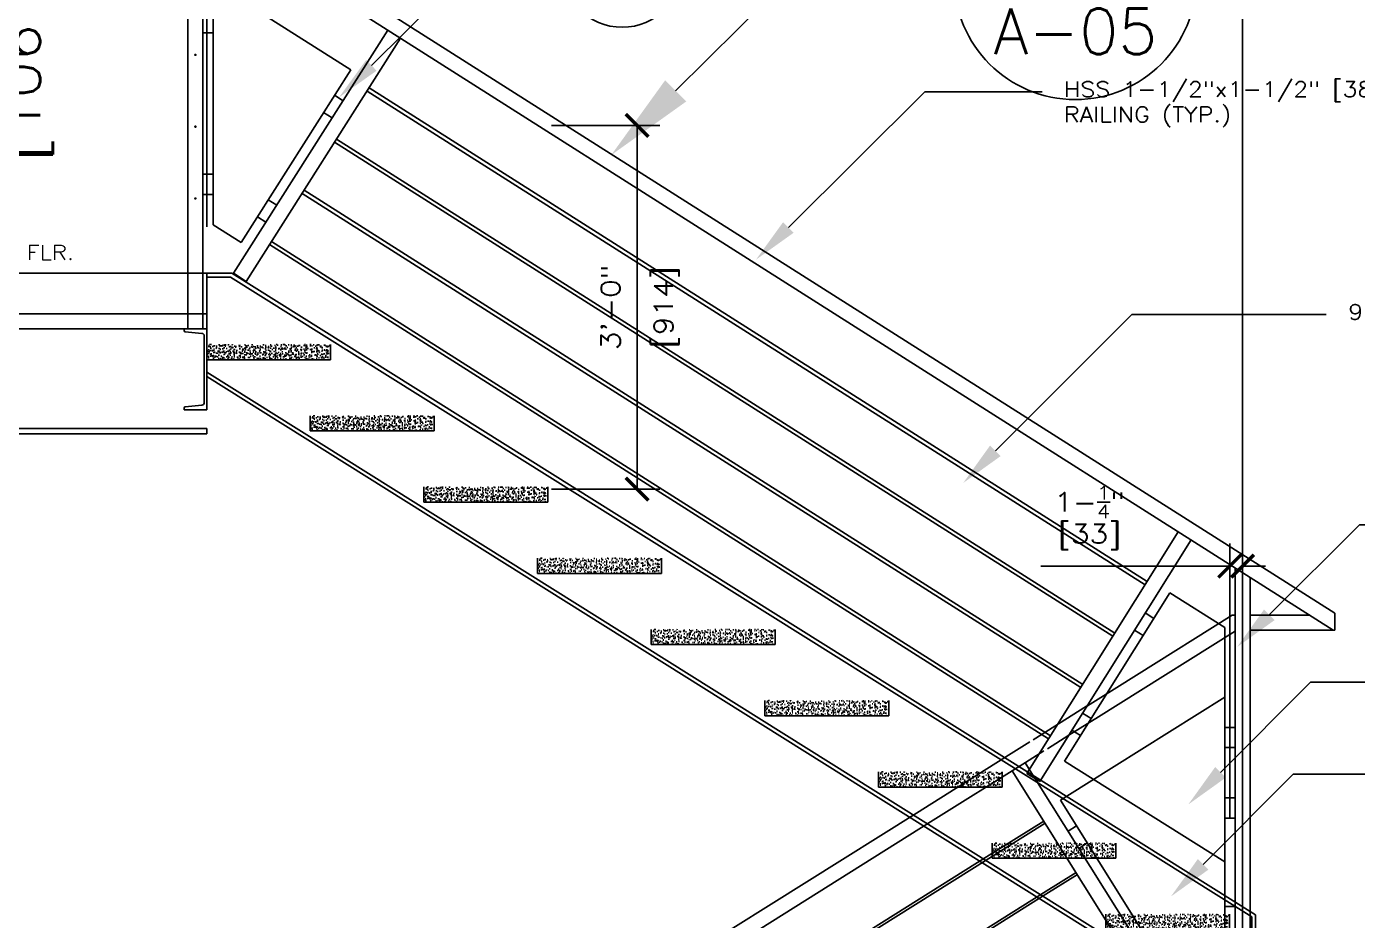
# Model space of a CAD drawing. Header units: inches. Extents: x -1254 to 5631, y 14 to 582.
# Drawn here: x 414.4 to 546.1, y 180.6 to 269.1 of the extents above; entities that cross this region are included whole.
import ezdxf
from ezdxf import colors
from ezdxf.entities.mleader import LeaderData, LeaderLine
from ezdxf.enums import TextEntityAlignment as Align
from ezdxf.math import Vec2, Vec3

# ---------------------------------------------------------------- set-up
doc = ezdxf.new("R2010")
doc.units = ezdxf.units.IN
doc.header["$MEASUREMENT"] = 0
for name, color, linetype in [('Arch_Section_Ceiling', 150, 'Continuous'), ('Arch_Section_Handrail', 1, 'Continuous'), ('Dim', 5, 'Continuous'), ('Layer131B', 71, 'Continuous'), ('Mleader', 5, 'Continuous'), ('Stair_Conc.', 252, 'Continuous'), ('Struc_Section_Conc', 71, 'Continuous'), ('Struc_Section_Dim', 5, 'Continuous'), ('Struc_Section_Steel', 11, 'Continuous')]:
    doc.layers.add(name, color=color, linetype=linetype)
doc.styles.add('ROMANS', font='romans.shx', dxfattribs={"width": 1.15})
doc.styles.get("Standard").update_dxf_attribs({"font": 'txt.shx'})
doc.dimstyles.new('ROMANS-beside', dxfattribs={"dimscale": 0, "dimtxt": 0.078125, "dimasz": 0.09375, "dimexe": 0.09375, "dimexo": 0.09375, "dimgap": 0.0625, "dimtad": 1, "dimdec": 4, "dimzin": 1, "dimdsep": 46, "dimlunit": 4, "dimtxsty": 'ROMANS', "dimblk": 'ARCHTICK', "dimcen": 0.0625, "dimdle": 0.09375, "dimclrd": 256, "dimclre": 256, "dimclrt": 256, "dimadec": 0, "dimazin": 0, "dimtfac": 1, "dimtdec": 4, "dimtofl": 0, "dimtmove": 0, "dimatfit": 0, "dimfxl": 1, "dimtfillclr": 256, "dimfrac": 2, "dimtolj": 1, "dimtzin": 0, "dimarcsym": 0})

# ---------------------------------------------------------------- blocks, each defined once
blk = doc.blocks.new('STAIR')
at = {"layer": 'Stair_Conc.'}
h = blk.add_hatch(dxfattribs=at)
h.set_pattern_fill('AR-CONC', color=256, scale=0.1, style=0)
h.set_pattern_definition([(50, (-9557.88094, -2321.2511), (0.717260183, -0.062752135), [0.075, -0.825]), (355, (-9557.88094, -2321.2511), (-0.138751334, 0.752192134), [0.06, -0.66]), (100.4514, (-9557.8212, -2321.2563), (0.57850938, 0.68943954), [0.06374019, -0.70114211]), (46.1842, (-9557.8809, -2321.0511), (1.06724105, -0.165519014), [0.1125, -1.2375]), (96.6356, (-9557.792, -2321.0649), (0.93466271, 0.97411787), [0.09561029, -1.051713]), (351.1842, (-9557.8809, -2321.0511), (0.93466195, 0.9741186), [0.09, -0.99]), (21, (-9557.78094, -2321.1011), (0.596907052, -0.40261889), [0.075, -0.825]), (326, (-9557.78094, -2321.1011), (0.24331533, 0.725150045), [0.06, -0.66]), (71.4514, (-9557.7312, -2321.13464), (0.84022263, 0.322530497), [0.06374019, -0.70114211]), (37.5, (-9557.88094, -2321.25109), (0.012159855, 0.332893854), [0, -0.652, 0, -0.67, 0, -0.6625]), (7.5, (-9557.88094, -2321.2511), (0.263069537, 0.394411712), [0, -0.382, 0, -0.637, 0, -0.2525]), (327.5, (-9558.10394, -2321.25109), (0.533822436, -0.022554872), [0, -0.25, 0, -0.78, 0, -1.035]), (317.5, (-9558.20394, -2321.2511), (0.58318617, 0.100104982), [0, -0.325, 0, -0.518, 0, -0.735])])
h.paths.add_polyline_path([(14.65, 133.95), (2.4, 133.95), (2.4, 132.45), (14.65, 132.45)])
h = blk.add_hatch(dxfattribs=at)
h.set_pattern_fill('AR-CONC', color=256, scale=0.1, style=0)
h.set_pattern_definition([(50, (-9547.63094, -2328.3011), (0.717260183, -0.062752135), [0.075, -0.825]), (355, (-9547.63094, -2328.3011), (-0.138751334, 0.752192134), [0.06, -0.66]), (100.4514, (-9547.5712, -2328.3063), (0.57850938, 0.68943954), [0.06374019, -0.70114211]), (46.1842, (-9547.6309, -2328.1011), (1.06724105, -0.165519014), [0.1125, -1.2375]), (96.6356, (-9547.542, -2328.1149), (0.93466271, 0.97411787), [0.09561029, -1.051713]), (351.1842, (-9547.6309, -2328.1011), (0.93466195, 0.9741186), [0.09, -0.99]), (21, (-9547.53094, -2328.1511), (0.596907052, -0.40261889), [0.075, -0.825]), (326, (-9547.53094, -2328.1511), (0.24331533, 0.725150045), [0.06, -0.66]), (71.4514, (-9547.4812, -2328.18464), (0.84022263, 0.322530497), [0.06374019, -0.70114211]), (37.5, (-9547.63094, -2328.30109), (0.012159855, 0.332893854), [0, -0.652, 0, -0.67, 0, -0.6625]), (7.5, (-9547.63094, -2328.3011), (0.263069537, 0.394411712), [0, -0.382, 0, -0.637, 0, -0.2525]), (327.5, (-9547.85394, -2328.30109), (0.533822436, -0.022554872), [0, -0.25, 0, -0.78, 0, -1.035]), (317.5, (-9547.95394, -2328.3011), (0.58318617, 0.100104982), [0, -0.325, 0, -0.518, 0, -0.735])])
h.paths.add_polyline_path([(24.9, 126.9), (12.65, 126.9), (12.65, 125.4), (24.9, 125.4)])
h = blk.add_hatch(dxfattribs=at)
h.set_pattern_fill('AR-CONC', color=256, scale=0.1, style=0)
h.set_pattern_definition([(50, (-9536.38094, -2335.3511), (0.717260183, -0.062752135), [0.075, -0.825]), (355, (-9536.38094, -2335.3511), (-0.138751334, 0.752192134), [0.06, -0.66]), (100.4514, (-9536.3212, -2335.3563), (0.57850938, 0.68943954), [0.06374019, -0.70114211]), (46.1842, (-9536.3809, -2335.1511), (1.06724105, -0.165519014), [0.1125, -1.2375]), (96.6356, (-9536.292, -2335.1649), (0.93466271, 0.97411787), [0.09561029, -1.051713]), (351.1842, (-9536.3809, -2335.1511), (0.93466195, 0.9741186), [0.09, -0.99]), (21, (-9536.28094, -2335.2011), (0.596907052, -0.40261889), [0.075, -0.825]), (326, (-9536.28094, -2335.2011), (0.24331533, 0.725150045), [0.06, -0.66]), (71.4514, (-9536.2312, -2335.23464), (0.84022263, 0.322530497), [0.06374019, -0.70114211]), (37.5, (-9536.38094, -2335.35109), (0.012159855, 0.332893854), [0, -0.652, 0, -0.67, 0, -0.6625]), (7.5, (-9536.38094, -2335.3511), (0.263069537, 0.394411712), [0, -0.382, 0, -0.637, 0, -0.2525]), (327.5, (-9536.60394, -2335.35109), (0.533822436, -0.022554872), [0, -0.25, 0, -0.78, 0, -1.035]), (317.5, (-9536.70394, -2335.3511), (0.58318617, 0.100104982), [0, -0.325, 0, -0.518, 0, -0.735])])
h.paths.add_polyline_path([(36.15, 119.85), (23.9, 119.85), (23.9, 118.35), (36.15, 118.35)])
h = blk.add_hatch(dxfattribs=at)
h.set_pattern_fill('AR-CONC', color=256, scale=0.1, style=0)
h.set_pattern_definition([(50, (-9525.13094, -2342.4011), (0.717260183, -0.062752135), [0.075, -0.825]), (355, (-9525.13094, -2342.4011), (-0.138751334, 0.752192134), [0.06, -0.66]), (100.4514, (-9525.0712, -2342.4063), (0.57850938, 0.68943954), [0.06374019, -0.70114211]), (46.1842, (-9525.1309, -2342.2011), (1.06724105, -0.165519014), [0.1125, -1.2375]), (96.6356, (-9525.042, -2342.2149), (0.93466271, 0.97411787), [0.09561029, -1.051713]), (351.1842, (-9525.1309, -2342.2011), (0.93466195, 0.9741186), [0.09, -0.99]), (21, (-9525.03094, -2342.2511), (0.596907052, -0.40261889), [0.075, -0.825]), (326, (-9525.03094, -2342.2511), (0.24331533, 0.725150045), [0.06, -0.66]), (71.4514, (-9524.9812, -2342.28464), (0.84022263, 0.322530497), [0.06374019, -0.70114211]), (37.5, (-9525.13094, -2342.40109), (0.012159855, 0.332893854), [0, -0.652, 0, -0.67, 0, -0.6625]), (7.5, (-9525.13094, -2342.4011), (0.263069537, 0.394411712), [0, -0.382, 0, -0.637, 0, -0.2525]), (327.5, (-9525.35394, -2342.40109), (0.533822436, -0.022554872), [0, -0.25, 0, -0.78, 0, -1.035]), (317.5, (-9525.45394, -2342.4011), (0.58318617, 0.100104982), [0, -0.325, 0, -0.518, 0, -0.735])])
h.paths.add_polyline_path([(47.4, 112.8), (35.15, 112.8), (35.15, 111.3), (47.4, 111.3)])
h = blk.add_hatch(dxfattribs=at)
h.set_pattern_fill('AR-CONC', color=256, scale=0.1, style=0)
h.set_pattern_definition([(50, (-9513.88094, -2349.4511), (0.717260183, -0.062752135), [0.075, -0.825]), (355, (-9513.88094, -2349.4511), (-0.138751334, 0.752192134), [0.06, -0.66]), (100.4514, (-9513.8212, -2349.4563), (0.57850938, 0.68943954), [0.06374019, -0.70114211]), (46.1842, (-9513.8809, -2349.2511), (1.06724105, -0.165519014), [0.1125, -1.2375]), (96.6356, (-9513.792, -2349.2649), (0.93466271, 0.97411787), [0.09561029, -1.051713]), (351.1842, (-9513.8809, -2349.2511), (0.93466195, 0.9741186), [0.09, -0.99]), (21, (-9513.78094, -2349.3011), (0.596907052, -0.40261889), [0.075, -0.825]), (326, (-9513.78094, -2349.3011), (0.24331533, 0.725150045), [0.06, -0.66]), (71.4514, (-9513.7312, -2349.33464), (0.84022263, 0.322530497), [0.06374019, -0.70114211]), (37.5, (-9513.88094, -2349.45109), (0.012159855, 0.332893854), [0, -0.652, 0, -0.67, 0, -0.6625]), (7.5, (-9513.88094, -2349.4511), (0.263069537, 0.394411712), [0, -0.382, 0, -0.637, 0, -0.2525]), (327.5, (-9514.10394, -2349.45109), (0.533822436, -0.022554872), [0, -0.25, 0, -0.78, 0, -1.035]), (317.5, (-9514.20394, -2349.4511), (0.58318617, 0.100104982), [0, -0.325, 0, -0.518, 0, -0.735])])
h.paths.add_polyline_path([(58.65, 105.75), (46.4, 105.75), (46.4, 104.25), (58.65, 104.25)])
h = blk.add_hatch(dxfattribs=at)
h.set_pattern_fill('AR-CONC', color=256, scale=0.1, style=0)
h.set_pattern_definition([(50, (-9502.63094, -2356.5011), (0.717260183, -0.062752135), [0.075, -0.825]), (355, (-9502.63094, -2356.5011), (-0.138751334, 0.752192134), [0.06, -0.66]), (100.4514, (-9502.5712, -2356.5063), (0.57850938, 0.68943954), [0.06374019, -0.70114211]), (46.1842, (-9502.6309, -2356.3011), (1.06724105, -0.165519014), [0.1125, -1.2375]), (96.6356, (-9502.542, -2356.3149), (0.93466271, 0.97411787), [0.09561029, -1.051713]), (351.1842, (-9502.6309, -2356.3011), (0.93466195, 0.9741186), [0.09, -0.99]), (21, (-9502.53094, -2356.3511), (0.596907052, -0.40261889), [0.075, -0.825]), (326, (-9502.53094, -2356.3511), (0.24331533, 0.725150045), [0.06, -0.66]), (71.4514, (-9502.4812, -2356.38464), (0.84022263, 0.322530497), [0.06374019, -0.70114211]), (37.5, (-9502.63094, -2356.50109), (0.012159855, 0.332893854), [0, -0.652, 0, -0.67, 0, -0.6625]), (7.5, (-9502.63094, -2356.5011), (0.263069537, 0.394411712), [0, -0.382, 0, -0.637, 0, -0.2525]), (327.5, (-9502.85394, -2356.50109), (0.533822436, -0.022554872), [0, -0.25, 0, -0.78, 0, -1.035]), (317.5, (-9502.95394, -2356.5011), (0.58318617, 0.100104982), [0, -0.325, 0, -0.518, 0, -0.735])])
h.paths.add_polyline_path([(69.9, 98.7), (57.65, 98.7), (57.65, 97.2), (69.9, 97.2)])
h = blk.add_hatch(dxfattribs=at)
h.set_pattern_fill('AR-CONC', color=256, scale=0.1, style=0)
h.set_pattern_definition([(50, (-9491.38094, -2363.5511), (0.717260183, -0.062752135), [0.075, -0.825]), (355, (-9491.38094, -2363.5511), (-0.138751334, 0.752192134), [0.06, -0.66]), (100.4514, (-9491.3212, -2363.5563), (0.57850938, 0.68943954), [0.06374019, -0.70114211]), (46.1842, (-9491.3809, -2363.3511), (1.06724105, -0.165519014), [0.1125, -1.2375]), (96.6356, (-9491.292, -2363.3649), (0.93466271, 0.97411787), [0.09561029, -1.051713]), (351.1842, (-9491.3809, -2363.3511), (0.93466195, 0.9741186), [0.09, -0.99]), (21, (-9491.28094, -2363.4011), (0.596907052, -0.40261889), [0.075, -0.825]), (326, (-9491.28094, -2363.4011), (0.24331533, 0.725150045), [0.06, -0.66]), (71.4514, (-9491.2312, -2363.43464), (0.84022263, 0.322530497), [0.06374019, -0.70114211]), (37.5, (-9491.38094, -2363.55109), (0.012159855, 0.332893854), [0, -0.652, 0, -0.67, 0, -0.6625]), (7.5, (-9491.38094, -2363.5511), (0.263069537, 0.394411712), [0, -0.382, 0, -0.637, 0, -0.2525]), (327.5, (-9491.60394, -2363.55109), (0.533822436, -0.022554872), [0, -0.25, 0, -0.78, 0, -1.035]), (317.5, (-9491.70394, -2363.5511), (0.58318617, 0.100104982), [0, -0.325, 0, -0.518, 0, -0.735])])
h.paths.add_polyline_path([(81.15, 91.65), (68.9, 91.65), (68.9, 90.15), (81.15, 90.15)])
h = blk.add_hatch(dxfattribs=at)
h.set_pattern_fill('AR-CONC', color=256, scale=0.1, style=0)
h.set_pattern_definition([(50, (-9480.13094, -2370.6011), (0.717260183, -0.062752135), [0.075, -0.825]), (355, (-9480.13094, -2370.6011), (-0.138751334, 0.752192134), [0.06, -0.66]), (100.4514, (-9480.0712, -2370.6063), (0.57850938, 0.68943954), [0.06374019, -0.70114211]), (46.1842, (-9480.1309, -2370.4011), (1.06724105, -0.165519014), [0.1125, -1.2375]), (96.6356, (-9480.042, -2370.4149), (0.93466271, 0.97411787), [0.09561029, -1.051713]), (351.1842, (-9480.1309, -2370.4011), (0.93466195, 0.9741186), [0.09, -0.99]), (21, (-9480.03094, -2370.4511), (0.596907052, -0.40261889), [0.075, -0.825]), (326, (-9480.03094, -2370.4511), (0.24331533, 0.725150045), [0.06, -0.66]), (71.4514, (-9479.9812, -2370.48464), (0.84022263, 0.322530497), [0.06374019, -0.70114211]), (37.5, (-9480.13094, -2370.60109), (0.012159855, 0.332893854), [0, -0.652, 0, -0.67, 0, -0.6625]), (7.5, (-9480.13094, -2370.6011), (0.263069537, 0.394411712), [0, -0.382, 0, -0.637, 0, -0.2525]), (327.5, (-9480.35394, -2370.60109), (0.533822436, -0.022554872), [0, -0.25, 0, -0.78, 0, -1.035]), (317.5, (-9480.45394, -2370.6011), (0.58318617, 0.100104982), [0, -0.325, 0, -0.518, 0, -0.735])])
h.paths.add_polyline_path([(92.4, 84.6), (80.15, 84.6), (80.15, 83.1), (92.4, 83.1)])
h = blk.add_hatch(dxfattribs=at)
h.set_pattern_fill('AR-CONC', color=256, scale=0.1, style=0)
h.set_pattern_definition([(50, (-9468.88094, -2377.6511), (0.717260183, -0.062752135), [0.075, -0.825]), (355, (-9468.88094, -2377.6511), (-0.138751334, 0.752192134), [0.06, -0.66]), (100.4514, (-9468.8212, -2377.6563), (0.57850938, 0.68943954), [0.06374019, -0.70114211]), (46.1842, (-9468.8809, -2377.4511), (1.06724105, -0.165519014), [0.1125, -1.2375]), (96.6356, (-9468.792, -2377.4649), (0.93466271, 0.97411787), [0.09561029, -1.051713]), (351.1842, (-9468.8809, -2377.4511), (0.93466195, 0.9741186), [0.09, -0.99]), (21, (-9468.78094, -2377.5011), (0.596907052, -0.40261889), [0.075, -0.825]), (326, (-9468.78094, -2377.5011), (0.24331533, 0.725150045), [0.06, -0.66]), (71.4514, (-9468.7312, -2377.53464), (0.84022263, 0.322530497), [0.06374019, -0.70114211]), (37.5, (-9468.88094, -2377.65109), (0.012159855, 0.332893854), [0, -0.652, 0, -0.67, 0, -0.6625]), (7.5, (-9468.88094, -2377.6511), (0.263069537, 0.394411712), [0, -0.382, 0, -0.637, 0, -0.2525]), (327.5, (-9469.10394, -2377.65109), (0.533822436, -0.022554872), [0, -0.25, 0, -0.78, 0, -1.035]), (317.5, (-9469.20394, -2377.6511), (0.58318617, 0.100104982), [0, -0.325, 0, -0.518, 0, -0.735])])
h.paths.add_polyline_path([(103.65, 77.55), (91.4, 77.55), (91.4, 76.05), (103.65, 76.05)])
at = {"layer": 'Layer131B'}
for p, q in [((2.4, 132.45), (2.4, 133.95)), ((14.65, 132.45), (14.65, 133.95)), ((2.4, 132.45), (14.65, 132.45)), ((12.65, 125.4), (12.65, 126.9)), ((24.9, 125.4), (24.9, 126.9)), ((12.65, 125.4), (24.9, 125.4)), ((23.9, 118.35), (23.9, 119.85)), ((36.15, 118.35), (36.15, 119.85)), ((23.9, 118.35), (36.15, 118.35)), ((35.15, 111.3), (35.15, 112.8)), ((47.4, 111.3), (47.4, 112.8)), ((35.15, 111.3), (47.4, 111.3)), ((46.4, 104.25), (46.4, 105.75)), ((58.65, 104.25), (58.65, 105.75)), ((46.4, 104.25), (58.65, 104.25)), ((57.65, 97.2), (57.65, 98.7)), ((69.9, 97.2), (69.9, 98.7)), ((57.65, 97.2), (69.9, 97.2)), ((68.9, 90.15), (68.9, 91.65)), ((81.15, 90.15), (81.15, 91.65)), ((68.9, 90.15), (81.15, 90.15)), ((80.15, 83.1), (80.15, 84.6)), ((92.4, 83.1), (92.4, 84.6)), ((80.15, 83.1), (92.4, 83.1)), ((91.4, 76.05), (91.4, 77.55)), ((103.65, 76.05), (103.65, 77.55))]:
    blk.add_line(p, q, dxfattribs=at)
blk = doc.blocks.new('_ArchTick')
at = {"color": 0, "linetype": 'ByBlock', "const_width": 0.15}
blk.add_lwpolyline([(-0.5, -0.5), (0.5, 0.5)], dxfattribs=at)
blk = doc.blocks.new('*D18')
at = {"layer": 'DEFPOINTS', "color": 0, "transparency": 16777216}
for p in [(590.74, 305.29), (534.74, 217.02), (590.74, 217.02)]:
    blk.add_point(p, dxfattribs=at)
at = {"layer": 'Dim', "lineweight": -2, "transparency": 16777216}
for p, q in [((534.74, 221.52), (534.74, 309.79)), ((590.74, 221.52), (590.74, 309.79)), ((534.65, 305.29), (590.83, 305.29))]:
    blk.add_line(p, q, dxfattribs=at)
at = {"layer": 'Dim', "lineweight": -2, "transparency": 16777216, "xscale": 4.5, "yscale": 4.5, "zscale": 4.5, "rotation": 180}
blk.add_blockref('_ArchTick', (534.74, 305.29), dxfattribs=at)
at = {"layer": 'Dim', "lineweight": -2, "transparency": 16777216, "xscale": 4.5, "yscale": 4.5, "zscale": 4.5}
blk.add_blockref('_ArchTick', (590.74, 305.29), dxfattribs=at)
at = {"layer": 'Dim', "transparency": 16777216, "insert": (565.21, 305.29), "char_height": 3.75, "attachment_point": 5, "style": 'ROMANS'}
blk.add_mtext('\\A1;4\'-8"\\P [1422]', dxfattribs=at)
blk = doc.blocks.new('*D22')
at = {"layer": 'DEFPOINTS', "color": 0, "transparency": 16777216}
for p in [(533.46, 215.71), (533.46, 188.47), (534.74, 188.47)]:
    blk.add_point(p, dxfattribs=at)
at = {"layer": 'Dim', "lineweight": -2, "transparency": 16777216}
for p, q in [((533.46, 190.72), (533.46, 217.96)), ((534.74, 190.72), (534.74, 217.96)), ((533.46, 215.71), (514.77, 215.71)), ((534.74, 215.71), (536.99, 215.71))]:
    blk.add_line(p, q, dxfattribs=at)
at = {"layer": 'Dim', "lineweight": -2, "transparency": 16777216, "xscale": 2.25, "yscale": 2.25, "zscale": 2.25}
blk.add_blockref('_ArchTick', (533.46, 215.71), dxfattribs=at)
at = {"layer": 'Dim', "lineweight": -2, "transparency": 16777216, "xscale": 2.25, "yscale": 2.25, "zscale": 2.25, "rotation": 180}
blk.add_blockref('_ArchTick', (534.74, 215.71), dxfattribs=at)
at = {"layer": 'Dim', "transparency": 16777216, "insert": (519.59, 220.48), "char_height": 1.875, "attachment_point": 5, "style": 'ROMANS'}
blk.add_mtext('\\A1;\\A1;1-{\\H0.7x;\\S1/4;}"\\P[33]', dxfattribs=at)
blk = doc.blocks.new('*D26')
at = {"layer": 'DEFPOINTS', "color": 0, "transparency": 16777216}
for p in [(429.87, 286.69), (408.62, 244.69), (429.87, 244.69)]:
    blk.add_point(p, dxfattribs=at)
at = {"layer": 'Dim', "lineweight": -2, "transparency": 16777216}
for p, q in [((425.37, 286.69), (404.12, 286.69)), ((408.62, 286.78), (408.62, 244.59)), ((425.37, 244.69), (404.12, 244.69))]:
    blk.add_line(p, q, dxfattribs=at)
at = {"layer": 'Dim', "lineweight": -2, "transparency": 16777216, "xscale": 4.5, "yscale": 4.5, "zscale": 4.5}
for p, rotation in [((408.62, 286.69), 90), ((408.62, 244.69), 270)]:
    blk.add_blockref('_ArchTick', p, dxfattribs=dict(at, rotation=rotation))
at = {"layer": 'Dim', "transparency": 16777216, "char_height": 3.75, "attachment_point": 5, "rotation": 90, "style": 'ROMANS'}
for s, insert in [('\\A1;[1067]', (414.48, 265.69)), ('\\A1;3\'-6"', (403.39, 265.69))]:
    blk.add_mtext(s, dxfattribs=dict(at, insert=insert))
blk = doc.blocks.new('*D29')
at = {"layer": 'DEFPOINTS', "color": 0, "ltscale": 0.1, "transparency": 16777216}
for p in [(464.08, 259.33), (464.08, 223.33), (474.8, 223.33)]:
    blk.add_point(p, dxfattribs=at)
at = {"layer": 'Dim', "lineweight": -2, "ltscale": 0.1, "transparency": 16777216}
for p, q in [((466.33, 259.33), (477.05, 259.33)), ((474.8, 259.42), (474.8, 223.24)), ((466.33, 223.33), (477.05, 223.33))]:
    blk.add_line(p, q, dxfattribs=at)
at = {"layer": 'Dim', "lineweight": -2, "ltscale": 0.1, "transparency": 16777216, "xscale": 2.25, "yscale": 2.25, "zscale": 2.25}
for p, rotation in [((474.8, 259.33), 90), ((474.8, 223.33), 270)]:
    blk.add_blockref('_ArchTick', p, dxfattribs=dict(at, rotation=rotation))
at = {"layer": 'Dim', "ltscale": 0.1, "transparency": 16777216, "char_height": 1.875, "attachment_point": 5, "rotation": 90, "style": 'ROMANS'}
for s, insert in [('\\A1;3\'-0"', (472.18, 241.33)), ('\\A1;[914]', (477.73, 241.33))]:
    blk.add_mtext(s, dxfattribs=dict(at, insert=insert))
blk = doc.blocks.new('_DetailCallout')
at = {"color": 0, "linetype": 'ByBlock', "lineweight": -2, "transparency": 16777216}
blk.add_line((0.25, 0), (-0.25, 0), dxfattribs=at)
blk.add_circle((0, 0), 0.25, dxfattribs=at)
at = {"layer": 'Mleader', "color": 0, "transparency": 16777216}
for tag, p in [('VIEWNUMBER', (0, 0.0208)), ('SHEETNUMBER', (0, -0.1562))]:
    blk.add_attdef(tag, text='', height=0.0938, dxfattribs=at).set_placement(p, align=Align.CENTER)
blk = doc.blocks.new('*D38')
at = {"layer": 'DEFPOINTS', "color": 0, "transparency": 16777216}
for p in [(432.21, 305.23), (432.21, 244.78), (534.74, 214.04)]:
    blk.add_point(p, dxfattribs=at)
at = {"layer": 'Dim', "lineweight": -2, "transparency": 16777216}
for p, q in [((432.21, 249.28), (432.21, 309.73)), ((534.74, 218.54), (534.74, 309.73)), ((534.83, 305.23), (432.12, 305.23))]:
    blk.add_line(p, q, dxfattribs=at)
at = {"layer": 'Dim', "lineweight": -2, "transparency": 16777216, "xscale": 4.5, "yscale": 4.5, "zscale": 4.5, "rotation": 180}
blk.add_blockref('_ArchTick', (432.21, 305.23), dxfattribs=at)
at = {"layer": 'Dim', "lineweight": -2, "transparency": 16777216, "xscale": 4.5, "yscale": 4.5, "zscale": 4.5}
blk.add_blockref('_ArchTick', (534.74, 305.23), dxfattribs=at)
at = {"layer": 'Dim', "transparency": 16777216, "char_height": 3.75, "attachment_point": 5, "style": 'ROMANS'}
for s, insert in [('\\A1;8\'-6 1/2"', (483.48, 311.09)), ('\\A1;[2604]', (483.48, 299.38))]:
    blk.add_mtext(s, dxfattribs=dict(at, insert=insert))

msp = doc.modelspace()

# ---------------------------------------------------------------- linework, layer by layer
at = {"layer": 'Arch_Section_Ceiling'}
for p, q in [((432.21124, 229.31352), (323.49124, 229.31352)), ((432.21124, 229.31352), (432.21124, 228.81352)), ((432.21124, 228.81352), (328.99124, 228.81352))]:
    msp.add_line(p, q, dxfattribs=at)
at = {"layer": 'Arch_Section_Handrail'}
for p, q in [((430.33624, 239.18852), (430.33624, 286.68852)), ((431.83624, 239.18852), (431.83624, 286.68852)), ((431.83624, 282.14522), (543.86624, 211.03679)), ((431.83624, 280.36858), (543.70717, 209.36111)), ((432.83624, 249.49251), (432.83624, 273.49267)), ((432.83624, 273.49267), (446.46159, 264.84429)), ((432.83624, 268.49267), (431.83624, 268.49267)), ((448.07801, 262.73141), (525.08533, 213.85281)), ((448.27844, 263.04718), (525.28575, 214.16858)), ((444.86266, 257.66569), (521.89919, 208.76855)), ((445.06309, 257.98145), (522.09962, 209.08431)), ((432.83624, 254.49251), (431.83624, 254.49251)), ((441.84774, 252.91573), (518.91348, 204.00005)), ((432.83624, 252.49251), (431.83624, 252.49251)), ((441.64732, 252.59997), (518.71305, 203.68429)), ((438.63239, 247.85001), (515.72734, 198.91579)), ((438.43197, 247.53425), (515.52692, 198.60003)), ((527.55054, 213.07665), (532.99124, 209.62329)), ((533.99124, 210.86111), (533.71788, 210.86111)), ((541.34394, 210.86111), (535.49124, 210.86111)), ((543.86624, 209.36111), (535.49124, 209.36111)), ((522.29588, 203.70333), (524.23916, 204.92111)), ((514.02031, 198.5173), (519.30305, 201.82782)), ((520.4692, 200.78841), (522.41248, 202.0062)), ((515.42368, 197.62655), (517.55428, 198.96172)), ((511.8377, 197.14953), (513.66913, 198.29723)), ((513.25009, 196.26443), (515.07249, 197.40647)), ((516.71772, 192.53682), (519.28969, 194.14859)), ((418.51595, 138.6679), (502.44632, 191.26427)), ((419.31247, 137.39686), (503.85872, 190.37917)), ((517.4634, 189.46372), (518.31076, 189.99473)), ((518.52543, 187.76899), (519.37279, 188.30001)), ((423.70323, 133.21512), (509.39058, 186.91253)), ((423.83598, 133.00328), (509.62598, 186.76502)), ((426.88931, 128.13095), (515.04015, 183.37214)), ((427.02207, 127.9191), (515.27555, 183.22462))]:
    msp.add_line(p, q, dxfattribs=at)
at = {"layer": 'Arch_Section_Handrail', "ltscale": 0.1}
for p, q in [((434.85262, 244.68852), (450.12968, 268.75724)), ((436.11905, 243.88468), (451.39611, 267.9534)), ((435.61294, 247.75244), (446.46159, 264.84429)), ((444.85392, 262.31143), (445.69821, 261.77554)), ((443.78214, 260.62286), (444.62642, 260.08697)), ((438.2924, 251.97388), (439.13669, 251.43799)), ((437.22062, 250.2853), (438.0649, 249.74941)), ((435.61294, 247.75244), (432.83624, 249.49251)), ((434.85262, 244.68852), (436.12368, 243.89198)), ((430.33624, 239.18852), (431.83624, 239.18852)), ((528.37168, 219.09496), (513.38514, 195.18027)), ((529.63813, 218.29111), (514.65619, 194.38375)), ((533.99124, 184.59831), (533.99124, 215.52807)), ((535.49124, 183.65831), (535.49124, 214.57598)), ((527.55054, 213.07665), (517.09659, 196.39482)), ((525.9575, 210.53456), (525.11013, 211.06558)), ((543.86624, 209.36111), (543.86624, 211.03679)), ((532.99124, 186.43418), (532.99124, 209.62329)), ((524.89547, 208.83984), (524.0481, 209.37085)), ((517.55428, 198.96172), (520.4692, 200.78841)), ((519.75166, 200.63164), (518.9043, 201.16265)), ((518.68963, 198.93691), (517.84227, 199.46793)), ((532.99124, 186.43418), (517.09659, 196.39482)), ((513.63309, 195.57592), (513.21529, 196.24262)), ((513.38514, 195.18027), (514.65619, 194.38375)), ((532.99124, 192.76584), (533.99124, 192.76584)), ((532.99124, 190.76584), (533.99124, 190.76584)), ((532.99124, 178.35209), (532.99124, 186.43418))]:
    msp.add_line(p, q, dxfattribs=at)
at = {"layer": 'Arch_Section_Handrail', "ltscale": 6}
for p, q in [((524.23916, 204.92111), (533.71788, 210.86111)), ((522.41248, 202.0062), (533.99124, 209.26222)), ((519.38096, 201.87664), (522.29588, 203.70333)), ((519.28969, 194.14859), (532.99124, 202.73489)), ((532.99124, 199.73489), (533.99124, 199.73489)), ((532.99124, 197.73489), (533.99124, 197.73489)), ((502.44632, 191.26427), (511.8377, 197.14953)), ((503.85872, 190.37917), (513.25009, 196.26443)), ((522.40146, 178.75905), (511.94424, 195.4461)), ((525.31638, 176.93236), (513.21529, 196.24262)), ((527.68905, 175.02939), (516.71772, 192.53682)), ((509.39058, 186.91253), (515.06395, 190.46784)), ((509.62598, 186.76502), (515.19671, 190.256)), ((515.04015, 183.37214), (518.25004, 185.38367)), ((515.27555, 183.22462), (518.38279, 185.17183)), ((533.99124, 174.18852), (533.99124, 184.59831)), ((535.49124, 174.18852), (535.49124, 183.65831)), ((532.99124, 182.02043), (533.99124, 182.02043))]:
    msp.add_line(p, q, dxfattribs=at)
at = {"layer": 'Arch_Section_Handrail', "ltscale": 0.1, "const_width": 0.125}
for points in [[(431.02374, 266.31242, 1), (431.14874, 266.31242, 1)], [(431.02374, 259.20583, 1), (431.14874, 259.20583, 1)], [(431.02374, 252.09924, 1), (431.14874, 252.09924, 1)]]:
    msp.add_lwpolyline(points, format="xyb", close=True, dxfattribs=at)
at = {"layer": 'Dim', "ltscale": 0.2}
msp.add_line((377.087, 244.68852), (430.33624, 244.68852), dxfattribs=at)
at = {"layer": 'Struc_Section_Conc', "ltscale": 2}
for p, q in [((432.21124, 244.68852), (322.74124, 244.68852)), ((432.21124, 244.68852), (432.21124, 239.18852)), ((430.61624, 239.18852), (322.74124, 239.18852))]:
    msp.add_line(p, q, dxfattribs=at)
at = {"layer": 'Struc_Section_Conc', "ltscale": 20}
msp.add_line((432.21124, 240.68852), (322.74124, 240.68852), dxfattribs=at)
at = {"layer": 'Struc_Section_Dim', "ltscale": 10}
msp.add_line((534.74124, 103.68852), (534.74124, 231.14642), dxfattribs=at)
at = {"layer": 'Struc_Section_Steel', "ltscale": 2}
for p, q in [((432.21124, 244.68852), (434.68293, 244.68852)), ((432.21124, 231.18852), (432.21124, 244.68852)), ((432.21124, 239.18852), (429.96124, 239.18852)), ((429.96124, 239.18852), (429.96124, 239.01555)), ((431.73303, 238.746), (430.07535, 238.89102)), ((431.96124, 231.88009), (431.96124, 238.49695)), ((429.96124, 231.36149), (429.96124, 231.18852)), ((432.21124, 231.18852), (429.96124, 231.18852)), ((431.73303, 231.63104), (430.07535, 231.48601)), ((536.02124, 174.18852), (536.02124, 181.18317))]:
    msp.add_line(p, q, dxfattribs=at)
at = {"layer": 'Struc_Section_Steel', "ltscale": 10}
for p, q in [((432.21124, 244.31352), (434.57513, 244.31352)), ((434.57513, 244.31352), (535.64624, 180.97562)), ((530.34265, 173.40979), (432.21124, 234.90548)), ((535.64624, 174.18852), (535.64624, 180.97562))]:
    msp.add_line(p, q, dxfattribs=at)
at = {"layer": 'Struc_Section_Steel'}
for p, q in [((434.68293, 244.68852), (536.02124, 181.18317)), ((529.98955, 173.18852), (432.21124, 234.46293))]:
    msp.add_line(p, q, dxfattribs=at)
at = {"layer": 'Struc_Section_Steel', "ltscale": 2}
for centre, radius, start, end in [((430.08624, 239.01555), 0.125, 180, 265), ((431.71124, 238.49695), 0.25, 0, 85), ((431.71124, 231.88009), 0.25, 275, 0), ((430.08624, 231.36149), 0.125, 95, 180)]:
    msp.add_arc(centre, radius, start, end, dxfattribs=at)

# ---------------------------------------------------------------- block references
at = {"layer": 'Struc_Section_Steel'}
msp.add_blockref('STAIR', (429.80698, 103.68852), dxfattribs=at)

# ---------------------------------------------------------------- texts
at = {"layer": 'Dim', "ltscale": 0.1, "insert": (378.97363, 247.47201), "char_height": 1.44, "attachment_point": 1, "style": 'ROMANS'}
msp.add_mtext('ELEV. 11\'-9" TOP OF SECOND FLR.', dxfattribs=at)

# ---------------------------------------------------------------- dimensions: what is measured, and where the dimension line sits
at = {"layer": 'Dim'}
dim = msp.add_linear_dim(base=(432.21124, 305.2324), p1=(534.74124, 214.04378), p2=(432.21124, 244.78227), dimstyle='ROMANS-beside', override={"dimscale": 0, "dimtxt": 0.078125, "dimasz": 0.09375, "dimexe": 0.09375, "dimexo": 0.09375, "dimgap": 0.0625, "dimpost": '\\X', "dimcen": 0.0625, "dimtix": 0, "dimtofl": 0, "dimtmove": 0, "dimatfit": 0}, dxfattribs=at)
dim.commit()
dim.dimension.update_dxf_attribs({"geometry": '*D38', "text_midpoint": (483.47624, 305.2324)})
dim = msp.add_linear_dim(base=(590.74124, 305.29211), p1=(534.74124, 217.02189), p2=(590.74124, 217.02189), dimstyle='ROMANS-beside', override={"dimscale": 0, "dimtxt": 0.078125, "dimasz": 0.09375, "dimexe": 0.09375, "dimexo": 0.09375, "dimgap": 0.0625, "dimpost": '\\X', "dimcen": 0.0625, "dimtix": 0, "dimtofl": 0, "dimtmove": 0, "dimatfit": 0}, dxfattribs=at)
dim.commit()
dim.dimension.update_dxf_attribs({"geometry": '*D18', "text_midpoint": (565.21014, 305.29211), "dimtype": 128})
dim = msp.add_linear_dim(base=(408.62186, 244.68853), p1=(429.86625, 286.68853), p2=(429.86625, 244.68853), angle=90, dimstyle='ROMANS-beside', override={"dimscale": 0, "dimtxt": 0.078125, "dimasz": 0.09375, "dimexe": 0.09375, "dimexo": 0.09375, "dimgap": 0.0625, "dimpost": '\\X', "dimcen": 0.0625, "dimtix": 0, "dimtofl": 0, "dimtmove": 0, "dimatfit": 0}, dxfattribs=at)
dim.commit()
dim.dimension.update_dxf_attribs({"geometry": '*D26', "text_midpoint": (408.62186, 265.68853)})
at = {"layer": 'Dim', "ltscale": 0.1}
dim = msp.add_linear_dim(base=(474.79831, 223.32901), p1=(464.07521, 259.32901), p2=(464.07521, 223.32901), angle=90, dimstyle='ROMANS-beside', override={"dimscale": 0, "dimtxt": 0.078125, "dimasz": 0.09375, "dimexe": 0.09375, "dimexo": 0.09375, "dimgap": 0.0625, "dimpost": '\\X', "dimcen": 0.0625, "dimtix": 0, "dimtofl": 0, "dimtmove": 0, "dimatfit": 0}, dxfattribs=at)
dim.commit()
dim.dimension.update_dxf_attribs({"geometry": '*D29', "text_midpoint": (474.79831, 241.32901)})
at = {"layer": 'Dim'}
dim = msp.add_linear_dim(base=(533.46124, 215.70894), p1=(534.74124, 188.46852), p2=(533.46124, 188.46852), text='\\A1;1-{\\H0.7x;\\S1/4;}"\\P[33]', dimstyle='ROMANS-beside', override={"dimscale": 0, "dimtxt": 0.078125, "dimasz": 0.09375, "dimexe": 0.09375, "dimexo": 0.09375, "dimgap": 0.0625, "dimpost": '\\X', "dimcen": 0.0625, "dimtix": 0, "dimtofl": 0, "dimtmove": 0, "dimatfit": 0}, dxfattribs=at)
dim.commit()
dim.dimension.update_dxf_attribs({"geometry": '*D22', "text_midpoint": (519.59088, 215.70894), "dimtype": 128})

# ---------------------------------------------------------------- leaders
at = {"layer": 'Mleader'}
ml = msp.add_multileader_block('Standard', dxfattribs=at)
ml.set_content('_DetailCallout', color=256, scale=48)
ml.set_attribute('VIEWNUMBER', '1', width=0)
ml.set_attribute('SHEETNUMBER', 'A-05', width=0)
ml.set_leader_properties()
ml.build(insert=Vec2(0, 0))
ml.multileader.update_dxf_attribs({"dogleg_length": 0.36, "arrow_head_size": 9, "scale": 48})
ctx = ml.context
ctx.base_point, ctx.scale, ctx.char_height, ctx.arrow_head_size, ctx.landing_gap_size, ctx.plane_origin = Vec3(506.1815, 273.88559), 48, 3, 9, 4.32, Vec3(519.09591, 273.88559)
ctx.left_attachment, ctx.right_attachment, ctx.attachment_type = 0, 0, 1
notes = []
notes.append((ctx, [(0, (1, 1, 0), (489.81591, 273.88559), (1, 0), 16.3656, [(0, [(472.24503, 256.39269)], 0, [])])]))
ctx.block.insert = Vec3(518.1815, 273.88559)
ml = msp.add_multileader_block('Standard', dxfattribs=at)
ml.set_content('_DetailCallout', color=256, scale=24)
ml.set_attribute('VIEWNUMBER', '2', width=0)
ml.set_attribute('SHEETNUMBER', 'A-05', width=0)
ml.set_leader_properties()
ml.build(insert=Vec2(0, 0))
ml.multileader.update_dxf_attribs({"dogleg_length": 0.36, "arrow_head_size": 4.5, "scale": 24})
ctx = ml.context
ctx.base_point, ctx.scale, ctx.char_height, ctx.arrow_head_size, ctx.landing_gap_size, ctx.plane_origin = Vec3(467.33201, 275.04616), 24, 1.5, 4.5, 2.16, Vec3(473.0172, 275.04616)
ctx.left_attachment, ctx.right_attachment, ctx.attachment_type = 0, 0, 1
notes.append((ctx, [(0, (1, 1, 0), (458.3772, 275.04616), (1, 0), 8.95481, [(0, [(445.30773, 262.1087)], 0, [])])]))
ctx.block.insert = Vec3(473.33201, 275.04616)
ml = msp.add_multileader_mtext('Standard', dxfattribs=at)
ml.set_content('{\\W1.15;HSS 1-1/2"x1-1/2" [38x38] \\PRAILING (TYP.)}', color=256, style='ROMANS')
ml.set_leader_properties()
ml.build(insert=Vec2(0, 0))
ml.multileader.update_dxf_attribs({"dogleg_length": 0.36, "arrow_head_size": 4.5, "scale": 24})
ctx = ml.context
ctx.base_point, ctx.scale, ctx.char_height, ctx.arrow_head_size, ctx.landing_gap_size, ctx.plane_origin = Vec3(514.90008, 262.66014), 24, 1.5, 4.5, 2.16, Vec3(514.0944, 263.56014)
ctx.left_attachment, ctx.right_attachment, ctx.attachment_type = 0, 0, 1
notes.append((ctx, [(0, (1, 1, 0), (503.2944, 262.66014), (1, 0), 11.60568, [(0, [(486.58483, 246.05096)], 0, [])])]))
ctx.mtext.insert, ctx.mtext.width, ctx.mtext.defined_height, ctx.mtext.flow_direction = Vec3(517.06008, 263.66014), 41.9247834, 4.5355, 5
ml = msp.add_multileader_mtext('Standard', dxfattribs=at)
ml.set_content('{\\W1.15;9.5%%C CABLES (TYP.)}', color=256, style='ROMANS')
ml.set_leader_properties()
ml.build(insert=Vec2(0, 0))
ml.multileader.update_dxf_attribs({"dogleg_length": 0.36, "arrow_head_size": 4.5, "scale": 24})
ctx = ml.context
ctx.base_point, ctx.scale, ctx.char_height, ctx.arrow_head_size, ctx.landing_gap_size, ctx.plane_origin = Vec3(543.02634, 240.61417), 24, 1.5, 4.5, 2.16, Vec3(534.56085, 241.51417)
ctx.left_attachment, ctx.right_attachment, ctx.attachment_type = 0, 0, 1
notes.append((ctx, [(0, (1, 1, 0), (523.76085, 240.61417), (1, 0), 19.2655, [(0, [(507.0866, 223.93745)], 0, [])])]))
ctx.mtext.insert, ctx.mtext.width, ctx.mtext.defined_height, ctx.mtext.flow_direction = Vec3(545.18634, 241.61417), 41.9247834, 4.5355, 5
ml = msp.add_multileader_mtext('Standard', dxfattribs=at)
ml.set_content('\\A1;{\\W1.15;W250}', color=256, style='ROMANS')
ml.set_leader_properties()
ml.build(insert=Vec2(0, 0))
ml.multileader.update_dxf_attribs({"dogleg_length": 0.36, "arrow_head_size": 9, "scale": 48})
ctx = ml.context
ctx.base_point, ctx.scale, ctx.char_height, ctx.arrow_head_size, ctx.landing_gap_size, ctx.plane_origin = Vec3(-16.11281, 231.12602), 48, 3, 9, 4.32, Vec3(-30.49319, 232.92602)
ctx.left_attachment, ctx.right_attachment, ctx.attachment_type = 0, 0, 1
notes.append((ctx, [(0, (1, 1, 0), (19.4876, 231.12602), (-1, 0), 13.98184, [(0, [(38.74186, 231.12602)], 0, [])])]))
ctx.mtext.insert, ctx.mtext.width, ctx.mtext.defined_height, ctx.mtext.flow_direction = Vec3(-11.79281, 232.92602), 55.3423282, 8.91034, 5
ml = msp.add_multileader_mtext('Standard', dxfattribs=at)
ml.set_content('W410', color=256, style='ROMANS')
ml.set_leader_properties()
ml.build(insert=Vec2(0, 0))
ml.multileader.update_dxf_attribs({"dogleg_length": 0.36, "arrow_head_size": 9, "scale": 48})
ctx = ml.context
ctx.base_point, ctx.scale, ctx.char_height, ctx.arrow_head_size, ctx.landing_gap_size, ctx.plane_origin = Vec3(184.17442, 208.13586), 48, 3, 9, 4.32, Vec3(187.89139, 202.35499)
ctx.left_attachment, ctx.right_attachment, ctx.attachment_type = 0, 0, 1
notes.append((ctx, [(0, (1, 1, 0), (166.89442, 208.13586), (1, 0), 17.28, [(0, [(159.49186, 224.81352)], 0, [])])]))
ctx.mtext.insert, ctx.mtext.width, ctx.mtext.defined_height, ctx.mtext.flow_direction = Vec3(188.49442, 208.13586), 30.4980626, 13.66389, 5
ml = msp.add_multileader_mtext('Standard', dxfattribs=at)
ml.set_content('W310{\\A1;\\W1.15;\\C256;x39}', color=256, style='ROMANS')
ml.set_leader_properties()
ml.build(insert=Vec2(0, 0))
ml.multileader.update_dxf_attribs({"dogleg_length": 0.36, "arrow_head_size": 9, "scale": 48})
ctx = ml.context
ctx.base_point, ctx.scale, ctx.char_height, ctx.arrow_head_size, ctx.landing_gap_size, ctx.plane_origin = Vec3(1108.51157, 188.629), 48, 3, 9, 4.32, Vec3(1135.74598, 198.53494)
ctx.left_attachment, ctx.right_attachment, ctx.text_align_type, ctx.attachment_type = 0, 0, 2, 1
notes.append((ctx, [(0, (1, 1, 0), (1156.61014, 188.629), (-1, 0), 17.28, [(0, [(1173.95785, 220.37468)], 0, [])])]))
ctx.mtext.insert, ctx.mtext.width, ctx.mtext.defined_height, ctx.mtext.alignment, ctx.mtext.flow_direction = Vec3(1135.01014, 188.629), 28.0825354, 5.94356, 3, 5
ml = msp.add_multileader_mtext('Standard', dxfattribs=at)
ml.set_content('{\\W1.15;HSS 1-1/2"x1-1/2" \\P[38x38] POSTS (TYP.)}', color=256, style='ROMANS')
ml.set_leader_properties()
ml.build(insert=Vec2(0, 0))
ml.multileader.update_dxf_attribs({"dogleg_length": 0.36, "arrow_head_size": 4.5, "scale": 24})
ctx = ml.context
ctx.base_point, ctx.scale, ctx.char_height, ctx.arrow_head_size, ctx.landing_gap_size, ctx.plane_origin = Vec3(552.34171, 219.79423), 24, 1.5, 4.5, 2.16, Vec3(557.1057, 220.69423)
ctx.left_attachment, ctx.right_attachment, ctx.attachment_type = 0, 0, 1
notes.append((ctx, [(0, (1, 1, 0), (546.3057, 219.79423), (1, 0), 6.03601, [(0, [(534.19665, 207.70052)], 0, [])])]))
ctx.mtext.insert, ctx.mtext.width, ctx.mtext.defined_height, ctx.mtext.flow_direction = Vec3(554.50171, 219.79423), 41.9247834, 4.5355, 5
ml = msp.add_multileader_mtext('Standard', dxfattribs=at)
ml.set_content('350 OWSJ', color=256, style='ROMANS')
ml.set_leader_properties()
ml.build(insert=Vec2(0, 0))
ml.multileader.update_dxf_attribs({"dogleg_length": 0.36, "arrow_head_size": 9, "scale": 48})
ctx = ml.context
ctx.base_point, ctx.scale, ctx.char_height, ctx.arrow_head_size, ctx.landing_gap_size, ctx.plane_origin = Vec3(1069.17926, 200.07293), 48, 3, 9, 4.32, Vec3(1086.80641, 201.87293)
ctx.left_attachment, ctx.right_attachment, ctx.text_align_type, ctx.attachment_type = 0, 0, 2, 1
notes.append((ctx, [(0, (1, 1, 0), (1120.72784, 200.07293), (-1, 0), 17.28, [(0, [(1128.95785, 216.24968)], 0, [])])]))
ctx.mtext.insert, ctx.mtext.width, ctx.mtext.defined_height, ctx.mtext.alignment, ctx.mtext.flow_direction = Vec3(1099.12784, 200.07293), 31.4150322, 6.19686, 3, 5
ml = msp.add_multileader_mtext('Standard', dxfattribs=at)
ml.set_content('{\\W1.15;POLISHED ALUM. CHECKER \\PPLATE PANEL (TYP.)}', color=256, style='ROMANS')
ml.set_leader_properties()
ml.build(insert=Vec2(0, 0))
ml.multileader.update_dxf_attribs({"dogleg_length": 0.36, "arrow_head_size": 4.5, "scale": 24})
ctx = ml.context
ctx.base_point, ctx.scale, ctx.char_height, ctx.arrow_head_size, ctx.landing_gap_size, ctx.plane_origin = Vec3(548.43186, 204.20513), 24, 1.5, 4.5, 2.16, Vec3(552.27362, 205.10513)
ctx.left_attachment, ctx.right_attachment, ctx.attachment_type = 0, 0, 1
notes.append((ctx, [(0, (1, 1, 0), (541.47362, 204.20513), (1, 0), 6.95823, [(0, [(529.36457, 192.11143)], 0, [])])]))
ctx.mtext.insert, ctx.mtext.width, ctx.mtext.defined_height, ctx.mtext.flow_direction = Vec3(550.59186, 205.20513), 41.9247834, 4.5355, 5
ml = msp.add_multileader_mtext('Standard', dxfattribs=at)
ml.set_content('{\\W1.15;POLISHED ALUM. CHECKER \\PPLATE PANEL (TYP.)}', color=256, style='ROMANS')
ml.set_leader_properties()
ml.build(insert=Vec2(0, 0))
ml.multileader.update_dxf_attribs({"dogleg_length": 0.36, "arrow_head_size": 4.5, "scale": 24})
ctx = ml.context
ctx.base_point, ctx.scale, ctx.char_height, ctx.arrow_head_size, ctx.landing_gap_size, ctx.plane_origin = Vec3(547.6867, 195.09648), 24, 1.5, 4.5, 2.16, Vec3(550.55673, 195.99648)
ctx.left_attachment, ctx.right_attachment, ctx.attachment_type = 0, 0, 1
notes.append((ctx, [(0, (1, 1, 0), (539.75673, 195.09648), (1, 0), 7.92997, [(0, [(527.64768, 183.00278)], 0, [])])]))
ctx.mtext.insert, ctx.mtext.width, ctx.mtext.defined_height, ctx.mtext.flow_direction = Vec3(549.8467, 196.09648), 41.9247834, 4.5355, 5
for ctx, leaders in notes:
    for number, flags, end, landing, length, lines in leaders:
        leader = LeaderData()
        leader.index, (leader.has_last_leader_line, leader.has_dogleg_vector, leader.attachment_direction) = number, flags
        leader.last_leader_point, leader.dogleg_vector, leader.dogleg_length = Vec3(end), Vec3(landing), length
        for number, points, colour, breaks in lines:
            line = LeaderLine()
            line.index, line.vertices, line.color, line.breaks = number, Vec3.list(points), colors.encode_raw_color(colour), breaks
            leader.lines.append(line)
        ctx.leaders.append(leader)

doc.saveas('drawing.dxf')
